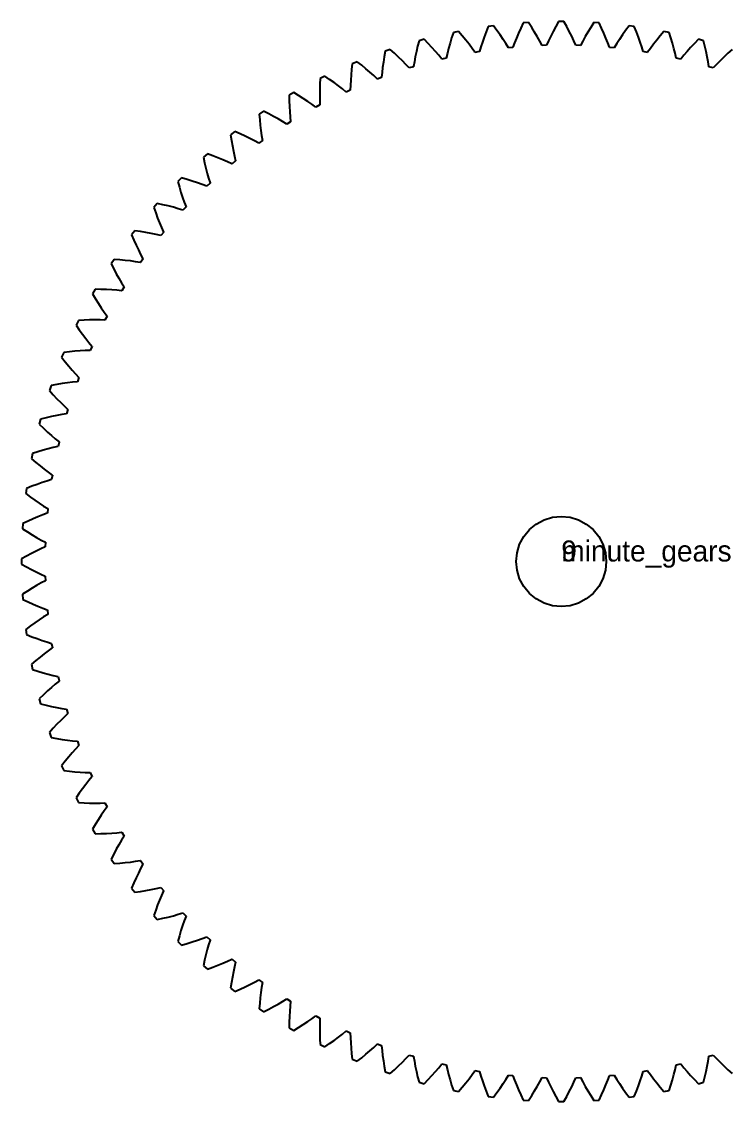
# Model space of a CAD drawing. Extents: x -77 to 96, y -77 to 77.
# Drawn here: x -77 to 24.3, y -77 to 77 of the extents above; entities that cross this region are included whole.
import ezdxf

# ---------------------------------------------------------------- set-up
doc = ezdxf.new("R2010")
doc.units = 0

msp = doc.modelspace()

# ---------------------------------------------------------------- linework, layer by layer
for p, q in [((-0.37685, 76.9951), (-0.77637, 76.2812)), ((0.37685, 76.9951), (-0.37685, 76.9951)), ((0.77637, 76.2812), (0.37685, 76.9951)), ((-14.6514, 75.5892), (-15.3906, 75.4422)), ((-14.1203, 74.9669), (-14.6514, 75.5892)), ((-10.7264, 75.5273), (-11.002, 74.7899)), ((-10.4235, 76.2872), (-10.7264, 75.5273)), ((-9.67625, 76.3856), (-10.4235, 76.2872)), ((-9.18697, 75.7299), (-9.67625, 76.3856)), ((-8.72992, 75.0891), (-9.18697, 75.7299)), ((-5.76373, 76.0671), (-6.08696, 75.3494)), ((-5.41176, 76.8056), (-5.76373, 76.0671)), ((-4.65968, 76.8549), (-5.41176, 76.8056)), ((-4.21431, 76.1686), (-4.65968, 76.8549)), ((-3.80017, 75.4993), (-4.21431, 76.1686)), ((-3.41629, 74.8478), (-3.80017, 75.4993)), ((-1.14584, 75.5862), (-1.4863, 74.911)), ((-0.77637, 76.2812), (-1.14584, 75.5862)), ((1.14584, 75.5862), (0.77637, 76.2812)), ((1.4863, 74.911), (1.14584, 75.5862)), ((3.80017, 75.4993), (3.41629, 74.8478)), ((4.21431, 76.1686), (3.80017, 75.4993)), ((4.65968, 76.8549), (4.21431, 76.1686)), ((5.41176, 76.8056), (4.65968, 76.8549)), ((5.76373, 76.0671), (5.41176, 76.8056)), ((6.08696, 75.3494), (5.76373, 76.0671)), ((9.18697, 75.7299), (8.72992, 75.0891)), ((9.67625, 76.3856), (9.18697, 75.7299)), ((10.4235, 76.2872), (9.67625, 76.3856)), ((10.7264, 75.5273), (10.4235, 76.2872)), ((11.002, 74.7899), (10.7264, 75.5273)), ((14.6514, 75.5892), (14.1203, 74.9669)), ((15.3906, 75.4422), (14.6514, 75.5892)), ((-20.2918, 74.2741), (-20.4929, 73.481)), ((-19.5638, 74.4691), (-20.2918, 74.2741)), ((-18.9931, 73.8829), (-19.5638, 74.4691)), ((-15.6432, 74.664), (-15.8699, 73.9102)), ((-15.3906, 75.4422), (-15.6432, 74.664)), ((-13.6223, 74.3573), (-14.1203, 74.9669)), ((-13.1567, 73.7615), (-13.6223, 74.3573)), ((-11.2514, 74.0761), (-11.4758, 73.3865)), ((-11.002, 74.7899), (-11.2514, 74.0761)), ((-8.30426, 74.4641), (-8.72992, 75.0891)), ((-7.90906, 73.8561), (-8.30426, 74.4641)), ((-6.6515, 73.9799), (-6.89503, 73.3299)), ((-6.38252, 74.6534), (-6.6515, 73.9799)), ((-6.08696, 75.3494), (-6.38252, 74.6534)), ((-3.06171, 74.2152), (-3.41629, 74.8478)), ((-2.73541, 73.6026), (-3.06171, 74.2152)), ((-1.79875, 74.2566), (-2.08427, 73.6239)), ((-1.4863, 74.911), (-1.79875, 74.2566)), ((1.79875, 74.2566), (1.4863, 74.911)), ((2.08427, 73.6239), (1.79875, 74.2566)), ((3.06171, 74.2152), (2.73541, 73.6026)), ((3.41629, 74.8478), (3.06171, 74.2152)), ((6.38252, 74.6534), (6.08696, 75.3494)), ((6.6515, 73.9799), (6.38252, 74.6534)), ((6.89503, 73.3299), (6.6515, 73.9799)), ((8.30426, 74.4641), (7.90906, 73.8561)), ((8.72992, 75.0891), (8.30426, 74.4641)), ((11.2514, 74.0761), (11.002, 74.7899)), ((11.4758, 73.3865), (11.2514, 74.0761)), ((13.6223, 74.3573), (13.1567, 73.7615)), ((14.1203, 74.9669), (13.6223, 74.3573)), ((15.6432, 74.664), (15.3906, 75.4422)), ((15.8699, 73.9102), (15.6432, 74.664)), ((19.5638, 74.4691), (18.9931, 73.8829)), ((20.2918, 74.2741), (19.5638, 74.4691)), ((20.4929, 73.481), (20.2918, 74.2741)), ((-25.1061, 72.7879), (-25.2549, 71.9834)), ((-24.3924, 73.0302), (-25.1061, 72.7879)), ((-23.7846, 72.4825), (-24.3924, 73.0302)), ((-23.2113, 71.9431), (-23.7846, 72.4825)), ((-20.6699, 72.714), (-20.824, 71.9738)), ((-20.4929, 73.481), (-20.6699, 72.714)), ((-18.4563, 73.3072), (-18.9931, 73.8829)), ((-17.9527, 72.7431), (-18.4563, 73.3072)), ((-17.4816, 72.1919), (-17.9527, 72.7431)), ((-16.2509, 72.4789), (-16.4075, 71.8026)), ((-16.0721, 73.1816), (-16.2509, 72.4789)), ((-15.8699, 73.9102), (-16.0721, 73.1816)), ((-12.7225, 73.1807), (-13.1567, 73.7615)), ((-12.3191, 72.6158), (-12.7225, 73.1807)), ((-12.3176, 72.6068), (-12.3191, 72.6158)), ((-11.6748, 72.7129), (-12.3176, 72.6068)), ((-11.4758, 73.3865), (-11.6763, 72.722)), ((-11.6763, 72.722), (-11.6748, 72.7129)), ((-7.5434, 73.2661), (-7.90906, 73.8561)), ((-7.54247, 73.257), (-7.5434, 73.2661)), ((-6.89418, 73.3208), (-7.54247, 73.257)), ((-6.89503, 73.3299), (-6.89418, 73.3208)), ((-2.73508, 73.5934), (-2.73541, 73.6026)), ((-2.08401, 73.6147), (-2.73508, 73.5934)), ((-2.08427, 73.6239), (-2.08401, 73.6147)), ((2.08401, 73.6147), (2.08427, 73.6239)), ((2.73508, 73.5934), (2.08401, 73.6147)), ((2.73541, 73.6026), (2.73508, 73.5934)), ((6.89418, 73.3208), (6.89503, 73.3299)), ((7.54247, 73.257), (6.89418, 73.3208)), ((7.5434, 73.2661), (7.54247, 73.257)), ((7.90906, 73.8561), (7.5434, 73.2661)), ((11.6763, 72.722), (11.4758, 73.3865)), ((11.6748, 72.7129), (11.6763, 72.722)), ((12.3176, 72.6068), (11.6748, 72.7129)), ((12.3191, 72.6158), (12.3176, 72.6068)), ((12.7225, 73.1807), (12.3191, 72.6158)), ((13.1567, 73.7615), (12.7225, 73.1807)), ((16.0721, 73.1816), (15.8699, 73.9102)), ((16.2509, 72.4789), (16.0721, 73.1816)), ((16.4075, 71.8026), (16.2509, 72.4789)), ((17.9527, 72.7431), (17.4816, 72.1919)), ((18.4563, 73.3072), (17.9527, 72.7431)), ((18.9931, 73.8829), (18.4563, 73.3072)), ((20.6699, 72.714), (20.4929, 73.481)), ((20.824, 71.9738), (20.6699, 72.714)), ((23.7846, 72.4825), (23.2113, 71.9431)), ((24.3924, 73.0302), (23.7846, 72.4825)), ((-29.8129, 70.99), (-29.9088, 70.1775)), ((-29.1166, 71.2784), (-29.8129, 70.99)), ((-28.4743, 70.7717), (-29.1166, 71.2784)), ((-25.3814, 71.2065), (-25.4868, 70.4577)), ((-25.2549, 71.9834), (-25.3814, 71.2065)), ((-22.6719, 71.4132), (-23.2113, 71.9431)), ((-22.1657, 70.894), (-22.6719, 71.4132)), ((-21.6919, 70.3866), (-22.1657, 70.894)), ((-20.9565, 71.2608), (-21.0685, 70.5757)), ((-20.824, 71.9738), (-20.9565, 71.2608)), ((-17.042, 71.6546), (-17.4816, 72.1919)), ((-17.0399, 71.6458), (-17.042, 71.6546)), ((-16.4055, 71.7937), (-17.0399, 71.6458)), ((-16.4075, 71.8026), (-16.4055, 71.7937)), ((16.4055, 71.7937), (16.4075, 71.8026)), ((17.0399, 71.6458), (16.4055, 71.7937)), ((17.042, 71.6546), (17.0399, 71.6458)), ((17.4816, 72.1919), (17.042, 71.6546)), ((20.9565, 71.2608), (20.824, 71.9738)), ((21.0685, 70.5757), (20.9565, 71.2608)), ((22.1657, 70.894), (21.6919, 70.3866)), ((22.6719, 71.4132), (22.1657, 70.894)), ((23.2113, 71.9431), (22.6719, 71.4132)), ((-29.9842, 69.394), (-30.0403, 68.6399)), ((-29.9088, 70.1775), (-29.9842, 69.394)), ((-27.8669, 70.271), (-28.4743, 70.7717)), ((-27.294, 69.7775), (-27.8669, 70.271)), ((-26.7549, 69.2925), (-27.294, 69.7775)), ((-25.5723, 69.7376), (-25.6393, 69.0467)), ((-25.4868, 70.4577), (-25.5723, 69.7376)), ((-21.6893, 70.3779), (-21.6919, 70.3866)), ((-21.0659, 70.567), (-21.6893, 70.3779)), ((-21.0685, 70.5757), (-21.0659, 70.567)), ((21.0659, 70.567), (21.0685, 70.5757)), ((21.6893, 70.3779), (21.0659, 70.567)), ((21.6919, 70.3866), (21.6893, 70.3779)), ((-34.4346, 68.0711), (-34.4586, 67.2844)), ((-34.3921, 68.8882), (-34.4346, 68.0711)), ((-33.7161, 69.2215), (-34.3921, 68.8882)), ((-33.042, 68.7579), (-33.7161, 69.2215)), ((-32.4032, 68.2979), (-33.042, 68.7579)), ((-31.7993, 67.843), (-32.4032, 68.2979)), ((-31.2296, 67.3943), (-31.7993, 67.843)), ((-30.0786, 67.9158), (-30.1003, 67.222)), ((-30.0403, 68.6399), (-30.0786, 67.9158)), ((-26.249, 68.8172), (-26.7549, 69.2925)), ((-26.2458, 68.8087), (-26.249, 68.8172)), ((-25.6361, 69.0381), (-26.2458, 68.8087)), ((-25.6393, 69.0467), (-25.6361, 69.0381)), ((-38.1712, 66.8682), (-38.8239, 66.4913)), ((-38.8239, 66.4913), (-38.8129, 65.6733)), ((-37.4682, 66.4496), (-38.1712, 66.8682)), ((-36.8007, 66.0324), (-37.4682, 66.4496)), ((-34.4586, 67.2844), (-34.4653, 66.5282)), ((-34.4653, 66.5282), (-34.4561, 65.8031)), ((-30.6937, 66.9531), (-31.2296, 67.3943)), ((-30.6899, 66.9448), (-30.6937, 66.9531)), ((-30.0965, 67.2136), (-30.6899, 66.9448)), ((-30.1003, 67.222), (-30.0965, 67.2136)), ((-38.8129, 65.6733), (-38.7854, 64.8866)), ((-38.7854, 64.8866), (-38.7427, 64.1317)), ((-36.1683, 65.618), (-36.8007, 66.0324)), ((-35.5705, 65.2075), (-36.1683, 65.618)), ((-35.0069, 64.8023), (-35.5705, 65.2075)), ((-35.0025, 64.7942), (-35.0069, 64.8023)), ((-34.4281, 65.1013), (-35.0025, 64.7942)), ((-34.4561, 65.8031), (-34.4323, 65.1094)), ((-34.4323, 65.1094), (-34.4281, 65.1013)), ((-42.4629, 64.2285), (-43.0895, 63.8098)), ((-43.0895, 63.8098), (-43.0251, 62.9942)), ((-41.734, 63.8568), (-42.4629, 64.2285)), ((-41.0407, 63.4842), (-41.734, 63.8568)), ((-40.3825, 63.1119), (-41.0407, 63.4842)), ((-38.7427, 64.1317), (-38.6861, 63.4087)), ((-38.6861, 63.4087), (-38.617, 62.718)), ((-43.0251, 62.9942), (-42.9461, 62.211)), ((-42.9461, 62.211), (-42.8541, 61.4604)), ((-39.7591, 62.7414), (-40.3825, 63.1119)), ((-39.1702, 62.374), (-39.7591, 62.7414)), ((-39.1654, 62.3662), (-39.1702, 62.374)), ((-38.6122, 62.7102), (-39.1654, 62.3662)), ((-38.617, 62.718), (-38.6122, 62.7102)), ((-46.5727, 61.3138), (-47.1706, 60.8549)), ((-47.1706, 60.8549), (-47.053, 60.0453)), ((-45.8211, 60.9906), (-46.5727, 61.3138)), ((-45.1049, 60.6641), (-45.8211, 60.9906)), ((-44.4238, 60.3357), (-45.1049, 60.6641)), ((-43.7775, 60.0067), (-44.4238, 60.3357)), ((-42.8541, 61.4604), (-42.7504, 60.7428)), ((-42.7504, 60.7428), (-42.6362, 60.058)), ((-42.6362, 60.058), (-42.631, 60.0506)), ((-47.053, 60.0453), (-46.923, 59.269)), ((-46.923, 59.269), (-46.7821, 58.5261)), ((-46.7821, 58.5261), (-46.6316, 57.8167)), ((-43.1658, 59.6786), (-43.7775, 60.0067)), ((-43.1604, 59.6712), (-43.1658, 59.6786)), ((-42.631, 60.0506), (-43.1604, 59.6712)), ((-50.4831, 58.1365), (-51.0497, 57.6395)), ((-51.0497, 57.6395), (-50.8794, 56.8393)), ((-49.712, 57.8631), (-50.4831, 58.1365)), ((-48.9759, 57.5842), (-49.712, 57.8631)), ((-48.2748, 57.301), (-48.9759, 57.5842)), ((-47.6084, 57.0151), (-48.2748, 57.301)), ((-46.9765, 56.7276), (-47.6084, 57.0151)), ((-46.4672, 57.1338), (-46.9707, 56.7206)), ((-46.6316, 57.8167), (-46.4729, 57.1409)), ((-46.4729, 57.1409), (-46.4672, 57.1338)), ((-50.8794, 56.8393), (-50.6989, 56.0732)), ((-50.6989, 56.0732), (-50.5097, 55.3411)), ((-46.9707, 56.7206), (-46.9765, 56.7276)), ((-54.1773, 54.7103), (-54.7103, 54.1773)), ((-54.7103, 54.1773), (-54.4879, 53.39)), ((-53.39, 54.4879), (-54.1773, 54.7103)), ((-52.6372, 54.2577), (-53.39, 54.4879)), ((-51.9191, 54.021), (-52.6372, 54.2577)), ((-51.2354, 53.7792), (-51.9191, 54.021)), ((-50.1044, 53.9724), (-50.5798, 53.5271)), ((-50.5097, 55.3411), (-50.3131, 54.6431)), ((-50.3131, 54.6431), (-50.1106, 53.9791)), ((-50.1106, 53.9791), (-50.1044, 53.9724)), ((-54.4879, 53.39), (-54.2577, 52.6372)), ((-54.2577, 52.6372), (-54.021, 51.9191)), ((-50.5861, 53.5337), (-51.2354, 53.7792)), ((-50.5798, 53.5271), (-50.5861, 53.5337)), ((-57.6395, 51.0497), (-58.1365, 50.4831)), ((-56.8393, 50.8794), (-57.6395, 51.0497)), ((-56.0732, 50.6989), (-56.8393, 50.8794)), ((-54.021, 51.9191), (-53.7792, 51.2354)), ((-53.7792, 51.2354), (-53.5337, 50.5861)), ((-58.1365, 50.4831), (-57.8631, 49.712)), ((-57.8631, 49.712), (-57.5842, 48.9759)), ((-55.3411, 50.5097), (-56.0732, 50.6989)), ((-54.6431, 50.3131), (-55.3411, 50.5097)), ((-53.9791, 50.1106), (-54.6431, 50.3131)), ((-53.9724, 50.1044), (-53.9791, 50.1106)), ((-53.5271, 50.5798), (-53.9724, 50.1044)), ((-53.5337, 50.5861), (-53.5271, 50.5798)), ((-57.5842, 48.9759), (-57.301, 48.2748)), ((-57.301, 48.2748), (-57.0151, 47.6084)), ((-60.8549, 47.1706), (-61.3138, 46.5727)), ((-61.3138, 46.5727), (-60.9906, 45.8211)), ((-60.0453, 47.053), (-60.8549, 47.1706)), ((-59.269, 46.923), (-60.0453, 47.053)), ((-58.5261, 46.7821), (-59.269, 46.923)), ((-57.8167, 46.6316), (-58.5261, 46.7821)), ((-57.1409, 46.4729), (-57.8167, 46.6316)), ((-57.1338, 46.4672), (-57.1409, 46.4729)), ((-56.7206, 46.9707), (-57.1338, 46.4672)), ((-57.0151, 47.6084), (-56.7276, 46.9765)), ((-56.7276, 46.9765), (-56.7206, 46.9707)), ((-60.9906, 45.8211), (-60.6641, 45.1049)), ((-60.6641, 45.1049), (-60.3357, 44.4238)), ((-60.3357, 44.4238), (-60.0067, 43.7775)), ((-59.6712, 43.1604), (-60.0506, 42.631)), ((-60.0067, 43.7775), (-59.6786, 43.1658)), ((-59.6786, 43.1658), (-59.6712, 43.1604)), ((-63.8098, 43.0895), (-64.2285, 42.4629)), ((-64.2285, 42.4629), (-63.8568, 41.734)), ((-63.8568, 41.734), (-63.4842, 41.0407)), ((-62.9942, 43.0251), (-63.8098, 43.0895)), ((-62.211, 42.9461), (-62.9942, 43.0251)), ((-61.4604, 42.8541), (-62.211, 42.9461)), ((-60.7428, 42.7504), (-61.4604, 42.8541)), ((-60.058, 42.6362), (-60.7428, 42.7504)), ((-60.0506, 42.631), (-60.058, 42.6362)), ((-63.4842, 41.0407), (-63.1119, 40.3825)), ((-63.1119, 40.3825), (-62.7414, 39.7591)), ((-66.4913, 38.8239), (-66.8682, 38.1712)), ((-65.6733, 38.8129), (-66.4913, 38.8239)), ((-64.8866, 38.7854), (-65.6733, 38.8129)), ((-64.1317, 38.7427), (-64.8866, 38.7854)), ((-63.4087, 38.6861), (-64.1317, 38.7427)), ((-62.718, 38.617), (-63.4087, 38.6861)), ((-62.7414, 39.7591), (-62.374, 39.1702)), ((-62.7102, 38.6122), (-62.718, 38.617)), ((-62.3662, 39.1654), (-62.7102, 38.6122)), ((-62.374, 39.1702), (-62.3662, 39.1654)), ((-66.8682, 38.1712), (-66.4496, 37.4682)), ((-66.4496, 37.4682), (-66.0324, 36.8007)), ((-66.0324, 36.8007), (-65.618, 36.1683)), ((-65.618, 36.1683), (-65.2075, 35.5705)), ((-65.2075, 35.5705), (-64.8023, 35.0069)), ((-68.8882, 34.3921), (-69.2215, 33.7161)), ((-68.0711, 34.4346), (-68.8882, 34.3921)), ((-67.2844, 34.4586), (-68.0711, 34.4346)), ((-66.5282, 34.4653), (-67.2844, 34.4586)), ((-65.8031, 34.4561), (-66.5282, 34.4653)), ((-65.1094, 34.4323), (-65.8031, 34.4561)), ((-65.1013, 34.4281), (-65.1094, 34.4323)), ((-64.7942, 35.0025), (-65.1013, 34.4281)), ((-64.8023, 35.0069), (-64.7942, 35.0025)), ((-69.2215, 33.7161), (-68.7579, 33.042)), ((-68.7579, 33.042), (-68.2979, 32.4032)), ((-68.2979, 32.4032), (-67.843, 31.7993)), ((-67.843, 31.7993), (-67.3943, 31.2296)), ((-67.3943, 31.2296), (-66.9531, 30.6937)), ((-70.99, 29.8129), (-71.2784, 29.1166)), ((-70.1775, 29.9088), (-70.99, 29.8129)), ((-69.394, 29.9842), (-70.1775, 29.9088)), ((-68.6399, 30.0403), (-69.394, 29.9842)), ((-67.9158, 30.0786), (-68.6399, 30.0403)), ((-67.222, 30.1003), (-67.9158, 30.0786)), ((-67.2136, 30.0965), (-67.222, 30.1003)), ((-66.9448, 30.6899), (-67.2136, 30.0965)), ((-66.9531, 30.6937), (-66.9448, 30.6899)), ((-71.2784, 29.1166), (-70.7717, 28.4743)), ((-70.7717, 28.4743), (-70.271, 27.8669)), ((-70.271, 27.8669), (-69.7775, 27.294)), ((-69.7775, 27.294), (-69.2925, 26.7549)), ((-69.2925, 26.7549), (-68.8172, 26.249)), ((-68.8087, 26.2458), (-69.0381, 25.6361)), ((-68.8172, 26.249), (-68.8087, 26.2458)), ((-72.7879, 25.1061), (-73.0302, 24.3924)), ((-71.9834, 25.2549), (-72.7879, 25.1061)), ((-71.2065, 25.3814), (-71.9834, 25.2549)), ((-70.4577, 25.4868), (-71.2065, 25.3814)), ((-69.7376, 25.5723), (-70.4577, 25.4868)), ((-69.0467, 25.6393), (-69.7376, 25.5723)), ((-69.0381, 25.6361), (-69.0467, 25.6393)), ((-73.0302, 24.3924), (-72.4825, 23.7846)), ((-72.4825, 23.7846), (-71.9431, 23.2113)), ((-71.9431, 23.2113), (-71.4132, 22.6719)), ((-71.4132, 22.6719), (-70.894, 22.1657)), ((-70.894, 22.1657), (-70.3866, 21.6919)), ((-70.3779, 21.6893), (-70.567, 21.0659)), ((-70.3866, 21.6919), (-70.3779, 21.6893)), ((-74.2741, 20.2918), (-74.4691, 19.5638)), ((-73.481, 20.4929), (-74.2741, 20.2918)), ((-72.714, 20.6699), (-73.481, 20.4929)), ((-71.9738, 20.824), (-72.714, 20.6699)), ((-71.2608, 20.9565), (-71.9738, 20.824)), ((-70.5757, 21.0685), (-71.2608, 20.9565)), ((-70.567, 21.0659), (-70.5757, 21.0685)), ((-74.4691, 19.5638), (-73.8829, 18.9931)), ((-73.8829, 18.9931), (-73.3072, 18.4563)), ((-73.3072, 18.4563), (-72.7431, 17.9527)), ((-72.7431, 17.9527), (-72.1919, 17.4816)), ((-72.1919, 17.4816), (-71.6546, 17.042)), ((-71.6458, 17.0399), (-71.7937, 16.4055)), ((-71.6546, 17.042), (-71.6458, 17.0399)), ((-74.664, 15.6432), (-75.4422, 15.3906)), ((-73.9102, 15.8699), (-74.664, 15.6432)), ((-73.1816, 16.0721), (-73.9102, 15.8699)), ((-72.4789, 16.2509), (-73.1816, 16.0721)), ((-71.8026, 16.4075), (-72.4789, 16.2509)), ((-71.7937, 16.4055), (-71.8026, 16.4075)), ((-75.4422, 15.3906), (-75.5892, 14.6514)), ((-75.5892, 14.6514), (-74.9669, 14.1203)), ((-74.9669, 14.1203), (-74.3573, 13.6223)), ((-74.3573, 13.6223), (-73.7615, 13.1567)), ((-73.7615, 13.1567), (-73.1807, 12.7225)), ((-73.1807, 12.7225), (-72.6158, 12.3191)), ((-74.7899, 11.002), (-75.5273, 10.7264)), ((-74.0761, 11.2514), (-74.7899, 11.002)), ((-73.3865, 11.4758), (-74.0761, 11.2514)), ((-72.722, 11.6763), (-73.3865, 11.4758)), ((-72.7129, 11.6748), (-72.722, 11.6763)), ((-72.6068, 12.3176), (-72.7129, 11.6748)), ((-72.6158, 12.3191), (-72.6068, 12.3176)), ((-76.2872, 10.4235), (-76.3856, 9.67625)), ((-76.3856, 9.67625), (-75.7299, 9.18697)), ((-75.5273, 10.7264), (-76.2872, 10.4235)), ((-75.7299, 9.18697), (-75.0891, 8.72992)), ((-75.0891, 8.72992), (-74.4641, 8.30426)), ((-74.4641, 8.30426), (-73.8561, 7.90906)), ((-73.8561, 7.90906), (-73.2661, 7.5434)), ((-74.6534, 6.38252), (-75.3494, 6.08696)), ((-73.9799, 6.6515), (-74.6534, 6.38252)), ((-73.3299, 6.89503), (-73.9799, 6.6515)), ((-73.3208, 6.89418), (-73.3299, 6.89503)), ((-73.257, 7.54247), (-73.3208, 6.89418)), ((-73.2661, 7.5434), (-73.257, 7.54247)), ((-2.45874, 5.93591), (-1.25345, 6.30154)), ((-1.25345, 6.30154), (0, 6.42499)), ((0, 6.42499), (1.25345, 6.30154)), ((1.25345, 6.30154), (2.45874, 5.93591)), ((-76.8056, 5.41176), (-76.8549, 4.65968)), ((-76.8549, 4.65968), (-76.1686, 4.21431)), ((-76.0671, 5.76373), (-76.8056, 5.41176)), ((-75.3494, 6.08696), (-76.0671, 5.76373)), ((-4.54315, 4.54315), (-3.56953, 5.34218)), ((-3.56953, 5.34218), (-2.45874, 5.93591)), ((2.45874, 5.93591), (3.56953, 5.34218)), ((3.56953, 5.34218), (4.54315, 4.54315)), ((-76.1686, 4.21431), (-75.4993, 3.80017)), ((-75.4993, 3.80017), (-74.8478, 3.41629)), ((-74.8478, 3.41629), (-74.2152, 3.06171)), ((-5.93591, 2.45874), (-5.34218, 3.56953)), ((-5.34218, 3.56953), (-4.54315, 4.54315)), ((4.54315, 4.54315), (5.34218, 3.56953)), ((5.34218, 3.56953), (5.93591, 2.45874)), ((-74.2566, 1.79875), (-74.911, 1.4863)), ((-73.6239, 2.08427), (-74.2566, 1.79875)), ((-74.2152, 3.06171), (-73.6026, 2.73541)), ((-73.6147, 2.08401), (-73.6239, 2.08427)), ((-73.5934, 2.73508), (-73.6147, 2.08401)), ((-73.6026, 2.73541), (-73.5934, 2.73508)), ((-6.30154, 1.25345), (-5.93591, 2.45874)), ((5.93591, 2.45874), (6.30154, 1.25345)), ((-76.2812, 0.77637), (-76.9951, 0.37685)), ((-76.9951, 0.37685), (-76.9951, -0.37685)), ((-75.5862, 1.14584), (-76.2812, 0.77637)), ((-74.911, 1.4863), (-75.5862, 1.14584)), ((-6.42499, 0), (-6.30154, 1.25345)), ((-6.30154, -1.25345), (-6.42499, 0)), ((6.30154, 1.25345), (6.42499, 0)), ((6.42499, 0), (6.30154, -1.25345)), ((-76.9951, -0.37685), (-76.2812, -0.77637)), ((-76.2812, -0.77637), (-75.5862, -1.14584)), ((-75.5862, -1.14584), (-74.911, -1.4863)), ((-74.911, -1.4863), (-74.2566, -1.79875)), ((-5.93591, -2.45874), (-6.30154, -1.25345)), ((6.30154, -1.25345), (5.93591, -2.45874)), ((-74.2152, -3.06171), (-74.8478, -3.41629)), ((-74.2566, -1.79875), (-73.6239, -2.08427)), ((-73.6026, -2.73541), (-74.2152, -3.06171)), ((-73.6239, -2.08427), (-73.6147, -2.08401)), ((-73.6147, -2.08401), (-73.5934, -2.73508)), ((-73.5934, -2.73508), (-73.6026, -2.73541)), ((-5.34218, -3.56953), (-5.93591, -2.45874)), ((5.93591, -2.45874), (5.34218, -3.56953)), ((-76.1686, -4.21431), (-76.8549, -4.65968)), ((-75.4993, -3.80017), (-76.1686, -4.21431)), ((-74.8478, -3.41629), (-75.4993, -3.80017)), ((-4.54315, -4.54315), (-5.34218, -3.56953)), ((-3.56953, -5.34218), (-4.54315, -4.54315)), ((4.54315, -4.54315), (3.56953, -5.34218)), ((5.34218, -3.56953), (4.54315, -4.54315)), ((-76.8549, -4.65968), (-76.8056, -5.41176)), ((-76.8056, -5.41176), (-76.0671, -5.76373)), ((-76.0671, -5.76373), (-75.3494, -6.08696)), ((-75.3494, -6.08696), (-74.6534, -6.38252)), ((-2.45874, -5.93591), (-3.56953, -5.34218)), ((-1.25345, -6.30154), (-2.45874, -5.93591)), ((2.45874, -5.93591), (1.25345, -6.30154)), ((3.56953, -5.34218), (2.45874, -5.93591)), ((-74.6534, -6.38252), (-73.9799, -6.6515)), ((-73.9799, -6.6515), (-73.3299, -6.89503)), ((-73.2661, -7.5434), (-73.8561, -7.90906)), ((-73.3299, -6.89503), (-73.3208, -6.89418)), ((-73.3208, -6.89418), (-73.257, -7.54247)), ((-73.257, -7.54247), (-73.2661, -7.5434)), ((0, -6.42499), (-1.25345, -6.30154)), ((1.25345, -6.30154), (0, -6.42499)), ((-75.7299, -9.18697), (-76.3856, -9.67625)), ((-75.0891, -8.72992), (-75.7299, -9.18697)), ((-74.4641, -8.30426), (-75.0891, -8.72992)), ((-73.8561, -7.90906), (-74.4641, -8.30426)), ((-76.3856, -9.67625), (-76.2872, -10.4235)), ((-76.2872, -10.4235), (-75.5273, -10.7264)), ((-75.5273, -10.7264), (-74.7899, -11.002)), ((-74.7899, -11.002), (-74.0761, -11.2514)), ((-74.0761, -11.2514), (-73.3865, -11.4758)), ((-73.3865, -11.4758), (-72.722, -11.6763)), ((-72.6158, -12.3191), (-73.1807, -12.7225)), ((-72.722, -11.6763), (-72.7129, -11.6748)), ((-72.7129, -11.6748), (-72.6068, -12.3176)), ((-72.6068, -12.3176), (-72.6158, -12.3191)), ((-74.3573, -13.6223), (-74.9669, -14.1203)), ((-73.7615, -13.1567), (-74.3573, -13.6223)), ((-73.1807, -12.7225), (-73.7615, -13.1567)), ((-74.9669, -14.1203), (-75.5892, -14.6514)), ((-75.5892, -14.6514), (-75.4422, -15.3906)), ((-75.4422, -15.3906), (-74.664, -15.6432)), ((-74.664, -15.6432), (-73.9102, -15.8699)), ((-73.9102, -15.8699), (-73.1816, -16.0721)), ((-73.1816, -16.0721), (-72.4789, -16.2509)), ((-72.4789, -16.2509), (-71.8026, -16.4075)), ((-71.8026, -16.4075), (-71.7937, -16.4055)), ((-71.7937, -16.4055), (-71.6458, -17.0399)), ((-73.3072, -18.4563), (-73.8829, -18.9931)), ((-72.7431, -17.9527), (-73.3072, -18.4563)), ((-72.1919, -17.4816), (-72.7431, -17.9527)), ((-71.6546, -17.042), (-72.1919, -17.4816)), ((-71.6458, -17.0399), (-71.6546, -17.042)), ((-73.8829, -18.9931), (-74.4691, -19.5638)), ((-74.4691, -19.5638), (-74.2741, -20.2918)), ((-74.2741, -20.2918), (-73.481, -20.4929)), ((-73.481, -20.4929), (-72.714, -20.6699)), ((-72.714, -20.6699), (-71.9738, -20.824)), ((-71.9738, -20.824), (-71.2608, -20.9565)), ((-71.2608, -20.9565), (-70.5757, -21.0685)), ((-70.5757, -21.0685), (-70.567, -21.0659)), ((-70.567, -21.0659), (-70.3779, -21.6893)), ((-71.4132, -22.6719), (-71.9431, -23.2113)), ((-70.894, -22.1657), (-71.4132, -22.6719)), ((-70.3866, -21.6919), (-70.894, -22.1657)), ((-70.3779, -21.6893), (-70.3866, -21.6919)), ((-72.4825, -23.7846), (-73.0302, -24.3924)), ((-73.0302, -24.3924), (-72.7879, -25.1061)), ((-71.9431, -23.2113), (-72.4825, -23.7846)), ((-72.7879, -25.1061), (-71.9834, -25.2549)), ((-71.9834, -25.2549), (-71.2065, -25.3814)), ((-71.2065, -25.3814), (-70.4577, -25.4868)), ((-70.4577, -25.4868), (-69.7376, -25.5723)), ((-69.7376, -25.5723), (-69.0467, -25.6393)), ((-69.0467, -25.6393), (-69.0381, -25.6361)), ((-69.0381, -25.6361), (-68.8087, -26.2458)), ((-69.7775, -27.294), (-70.271, -27.8669)), ((-69.2925, -26.7549), (-69.7775, -27.294)), ((-68.8172, -26.249), (-69.2925, -26.7549)), ((-68.8087, -26.2458), (-68.8172, -26.249)), ((-70.7717, -28.4743), (-71.2784, -29.1166)), ((-71.2784, -29.1166), (-70.99, -29.8129)), ((-70.271, -27.8669), (-70.7717, -28.4743)), ((-70.99, -29.8129), (-70.1775, -29.9088)), ((-70.1775, -29.9088), (-69.394, -29.9842)), ((-69.394, -29.9842), (-68.6399, -30.0403)), ((-68.6399, -30.0403), (-67.9158, -30.0786)), ((-67.9158, -30.0786), (-67.222, -30.1003)), ((-66.9531, -30.6937), (-67.3943, -31.2296)), ((-67.222, -30.1003), (-67.2136, -30.0965)), ((-67.2136, -30.0965), (-66.9448, -30.6899)), ((-66.9448, -30.6899), (-66.9531, -30.6937)), ((-67.843, -31.7993), (-68.2979, -32.4032)), ((-67.3943, -31.2296), (-67.843, -31.7993)), ((-68.7579, -33.042), (-69.2215, -33.7161)), ((-69.2215, -33.7161), (-68.8882, -34.3921)), ((-68.2979, -32.4032), (-68.7579, -33.042)), ((-68.8882, -34.3921), (-68.0711, -34.4346)), ((-68.0711, -34.4346), (-67.2844, -34.4586)), ((-67.2844, -34.4586), (-66.5282, -34.4653)), ((-66.5282, -34.4653), (-65.8031, -34.4561)), ((-65.8031, -34.4561), (-65.1094, -34.4323)), ((-64.8023, -35.0069), (-65.2075, -35.5705)), ((-65.1094, -34.4323), (-65.1013, -34.4281)), ((-65.1013, -34.4281), (-64.7942, -35.0025)), ((-64.7942, -35.0025), (-64.8023, -35.0069)), ((-66.0324, -36.8007), (-66.4496, -37.4682)), ((-65.618, -36.1683), (-66.0324, -36.8007)), ((-65.2075, -35.5705), (-65.618, -36.1683)), ((-66.4496, -37.4682), (-66.8682, -38.1712)), ((-66.8682, -38.1712), (-66.4913, -38.8239)), ((-66.4913, -38.8239), (-65.6733, -38.8129)), ((-65.6733, -38.8129), (-64.8866, -38.7854)), ((-64.8866, -38.7854), (-64.1317, -38.7427)), ((-64.1317, -38.7427), (-63.4087, -38.6861)), ((-63.4087, -38.6861), (-62.718, -38.617)), ((-62.7414, -39.7591), (-63.1119, -40.3825)), ((-62.374, -39.1702), (-62.7414, -39.7591)), ((-62.718, -38.617), (-62.7102, -38.6122)), ((-62.7102, -38.6122), (-62.3662, -39.1654)), ((-62.3662, -39.1654), (-62.374, -39.1702)), ((-63.4842, -41.0407), (-63.8568, -41.734)), ((-63.1119, -40.3825), (-63.4842, -41.0407)), ((-63.8568, -41.734), (-64.2285, -42.4629)), ((-64.2285, -42.4629), (-63.8098, -43.0895)), ((-63.8098, -43.0895), (-62.9942, -43.0251)), ((-62.9942, -43.0251), (-62.211, -42.9461)), ((-62.211, -42.9461), (-61.4604, -42.8541)), ((-61.4604, -42.8541), (-60.7428, -42.7504)), ((-60.7428, -42.7504), (-60.058, -42.6362)), ((-60.058, -42.6362), (-60.0506, -42.631)), ((-60.0506, -42.631), (-59.6712, -43.1604)), ((-60.3357, -44.4238), (-60.6641, -45.1049)), ((-60.0067, -43.7775), (-60.3357, -44.4238)), ((-59.6786, -43.1658), (-60.0067, -43.7775)), ((-59.6712, -43.1604), (-59.6786, -43.1658)), ((-60.9906, -45.8211), (-61.3138, -46.5727)), ((-60.6641, -45.1049), (-60.9906, -45.8211)), ((-61.3138, -46.5727), (-60.8549, -47.1706)), ((-60.8549, -47.1706), (-60.0453, -47.053)), ((-60.0453, -47.053), (-59.269, -46.923)), ((-59.269, -46.923), (-58.5261, -46.7821)), ((-58.5261, -46.7821), (-57.8167, -46.6316)), ((-57.8167, -46.6316), (-57.1409, -46.4729)), ((-57.0151, -47.6084), (-57.301, -48.2748)), ((-57.1409, -46.4729), (-57.1338, -46.4672)), ((-57.1338, -46.4672), (-56.7206, -46.9707)), ((-56.7276, -46.9765), (-57.0151, -47.6084)), ((-56.7206, -46.9707), (-56.7276, -46.9765)), ((-57.5842, -48.9759), (-57.8631, -49.712)), ((-57.301, -48.2748), (-57.5842, -48.9759)), ((-57.8631, -49.712), (-58.1365, -50.4831)), ((-58.1365, -50.4831), (-57.6395, -51.0497)), ((-56.8393, -50.8794), (-56.0732, -50.6989)), ((-56.0732, -50.6989), (-55.3411, -50.5097)), ((-55.3411, -50.5097), (-54.6431, -50.3131)), ((-54.6431, -50.3131), (-53.9791, -50.1106)), ((-53.9791, -50.1106), (-53.9724, -50.1044)), ((-53.9724, -50.1044), (-53.5271, -50.5798)), ((-53.5337, -50.5861), (-53.7792, -51.2354)), ((-53.5271, -50.5798), (-53.5337, -50.5861)), ((-57.6395, -51.0497), (-56.8393, -50.8794)), ((-54.021, -51.9191), (-54.2577, -52.6372)), ((-53.7792, -51.2354), (-54.021, -51.9191)), ((-54.4879, -53.39), (-54.7103, -54.1773)), ((-54.2577, -52.6372), (-54.4879, -53.39)), ((-51.9191, -54.021), (-51.2354, -53.7792)), ((-51.2354, -53.7792), (-50.5861, -53.5337)), ((-50.5861, -53.5337), (-50.5798, -53.5271)), ((-50.5798, -53.5271), (-50.1044, -53.9724)), ((-54.7103, -54.1773), (-54.1773, -54.7103)), ((-54.1773, -54.7103), (-53.39, -54.4879)), ((-53.39, -54.4879), (-52.6372, -54.2577)), ((-52.6372, -54.2577), (-51.9191, -54.021)), ((-50.5097, -55.3411), (-50.6989, -56.0732)), ((-50.3131, -54.6431), (-50.5097, -55.3411)), ((-50.1106, -53.9791), (-50.3131, -54.6431)), ((-50.1044, -53.9724), (-50.1106, -53.9791)), ((-50.8794, -56.8393), (-51.0497, -57.6395)), ((-50.6989, -56.0732), (-50.8794, -56.8393)), ((-47.6084, -57.0151), (-46.9765, -56.7276)), ((-46.9765, -56.7276), (-46.9707, -56.7206)), ((-46.9707, -56.7206), (-46.4672, -57.1338)), ((-51.0497, -57.6395), (-50.4831, -58.1365)), ((-50.4831, -58.1365), (-49.712, -57.8631)), ((-49.712, -57.8631), (-48.9759, -57.5842)), ((-48.9759, -57.5842), (-48.2748, -57.301)), ((-48.2748, -57.301), (-47.6084, -57.0151)), ((-46.6316, -57.8167), (-46.7821, -58.5261)), ((-46.4729, -57.1409), (-46.6316, -57.8167)), ((-46.4672, -57.1338), (-46.4729, -57.1409)), ((-47.053, -60.0453), (-47.1706, -60.8549)), ((-46.923, -59.269), (-47.053, -60.0453)), ((-46.7821, -58.5261), (-46.923, -59.269)), ((-44.4238, -60.3357), (-43.7775, -60.0067)), ((-43.7775, -60.0067), (-43.1658, -59.6786)), ((-43.1658, -59.6786), (-43.1604, -59.6712)), ((-43.1604, -59.6712), (-42.631, -60.0506)), ((-42.631, -60.0506), (-42.6362, -60.058)), ((-47.1706, -60.8549), (-46.5727, -61.3138)), ((-46.5727, -61.3138), (-45.8211, -60.9906)), ((-45.8211, -60.9906), (-45.1049, -60.6641)), ((-45.1049, -60.6641), (-44.4238, -60.3357)), ((-42.8541, -61.4604), (-42.9461, -62.211)), ((-42.7504, -60.7428), (-42.8541, -61.4604)), ((-42.6362, -60.058), (-42.7504, -60.7428)), ((-43.0251, -62.9942), (-43.0895, -63.8098)), ((-42.9461, -62.211), (-43.0251, -62.9942)), ((-41.0407, -63.4842), (-40.3825, -63.1119)), ((-40.3825, -63.1119), (-39.7591, -62.7414)), ((-39.7591, -62.7414), (-39.1702, -62.374)), ((-39.1702, -62.374), (-39.1654, -62.3662)), ((-39.1654, -62.3662), (-38.6122, -62.7102)), ((-38.617, -62.718), (-38.6861, -63.4087)), ((-38.6122, -62.7102), (-38.617, -62.718)), ((-43.0895, -63.8098), (-42.4629, -64.2285)), ((-42.4629, -64.2285), (-41.734, -63.8568)), ((-41.734, -63.8568), (-41.0407, -63.4842)), ((-38.7427, -64.1317), (-38.7854, -64.8866)), ((-38.6861, -63.4087), (-38.7427, -64.1317)), ((-38.8129, -65.6733), (-38.8239, -66.4913)), ((-38.7854, -64.8866), (-38.8129, -65.6733)), ((-37.4682, -66.4496), (-36.8007, -66.0324)), ((-36.8007, -66.0324), (-36.1683, -65.618)), ((-36.1683, -65.618), (-35.5705, -65.2075)), ((-35.5705, -65.2075), (-35.0069, -64.8023)), ((-35.0069, -64.8023), (-35.0025, -64.7942)), ((-35.0025, -64.7942), (-34.4281, -65.1013)), ((-34.4561, -65.8031), (-34.4653, -66.5282)), ((-34.4323, -65.1094), (-34.4561, -65.8031)), ((-34.4281, -65.1013), (-34.4323, -65.1094)), ((-38.8239, -66.4913), (-38.1712, -66.8682)), ((-38.1712, -66.8682), (-37.4682, -66.4496)), ((-34.4653, -66.5282), (-34.4586, -67.2844)), ((-34.4586, -67.2844), (-34.4346, -68.0711)), ((-31.7993, -67.843), (-31.2296, -67.3943)), ((-31.2296, -67.3943), (-30.6937, -66.9531)), ((-30.6937, -66.9531), (-30.6899, -66.9448)), ((-30.6899, -66.9448), (-30.0965, -67.2136)), ((-30.0965, -67.2136), (-30.1003, -67.222)), ((-30.1003, -67.222), (-30.0786, -67.9158)), ((-34.4346, -68.0711), (-34.3921, -68.8882)), ((-34.3921, -68.8882), (-33.7161, -69.2215)), ((-33.7161, -69.2215), (-33.042, -68.7579)), ((-33.042, -68.7579), (-32.4032, -68.2979)), ((-32.4032, -68.2979), (-31.7993, -67.843)), ((-30.0786, -67.9158), (-30.0403, -68.6399)), ((-30.0403, -68.6399), (-29.9842, -69.394)), ((-27.294, -69.7775), (-26.7549, -69.2925)), ((-26.7549, -69.2925), (-26.249, -68.8172)), ((-26.249, -68.8172), (-26.2458, -68.8087)), ((-26.2458, -68.8087), (-25.6361, -69.0381)), ((-25.6361, -69.0381), (-25.6393, -69.0467)), ((-25.6393, -69.0467), (-25.5723, -69.7376)), ((-29.9842, -69.394), (-29.9088, -70.1775)), ((-29.9088, -70.1775), (-29.8129, -70.99)), ((-29.1166, -71.2784), (-28.4743, -70.7717)), ((-28.4743, -70.7717), (-27.8669, -70.271)), ((-27.8669, -70.271), (-27.294, -69.7775)), ((-25.5723, -69.7376), (-25.4868, -70.4577)), ((-25.4868, -70.4577), (-25.3814, -71.2065)), ((-22.1657, -70.894), (-21.6919, -70.3866)), ((-21.6919, -70.3866), (-21.6893, -70.3779)), ((-21.6893, -70.3779), (-21.0659, -70.567)), ((-21.0659, -70.567), (-21.0685, -70.5757)), ((-21.0685, -70.5757), (-20.9565, -71.2608)), ((20.9565, -71.2608), (21.0685, -70.5757)), ((21.0659, -70.567), (21.6893, -70.3779)), ((21.0685, -70.5757), (21.0659, -70.567)), ((21.6893, -70.3779), (21.6919, -70.3866)), ((21.6919, -70.3866), (22.1657, -70.894)), ((-29.8129, -70.99), (-29.1166, -71.2784)), ((-25.3814, -71.2065), (-25.2549, -71.9834)), ((-25.2549, -71.9834), (-25.1061, -72.7879)), ((-23.7846, -72.4825), (-23.2113, -71.9431)), ((-23.2113, -71.9431), (-22.6719, -71.4132)), ((-22.6719, -71.4132), (-22.1657, -70.894)), ((-20.9565, -71.2608), (-20.824, -71.9738)), ((-20.824, -71.9738), (-20.6699, -72.714)), ((-17.9527, -72.7431), (-17.4816, -72.1919)), ((-17.4816, -72.1919), (-17.042, -71.6546)), ((-17.042, -71.6546), (-17.0399, -71.6458)), ((-17.0399, -71.6458), (-16.4055, -71.7937)), ((-16.4055, -71.7937), (-16.4075, -71.8026)), ((-16.4075, -71.8026), (-16.2509, -72.4789)), ((16.2509, -72.4789), (16.4075, -71.8026)), ((16.4055, -71.7937), (17.0399, -71.6458)), ((16.4075, -71.8026), (16.4055, -71.7937)), ((17.0399, -71.6458), (17.042, -71.6546)), ((17.042, -71.6546), (17.4816, -72.1919)), ((17.4816, -72.1919), (17.9527, -72.7431)), ((20.6699, -72.714), (20.824, -71.9738)), ((20.824, -71.9738), (20.9565, -71.2608)), ((22.1657, -70.894), (22.6719, -71.4132)), ((22.6719, -71.4132), (23.2113, -71.9431)), ((23.2113, -71.9431), (23.7846, -72.4825)), ((-25.1061, -72.7879), (-24.3924, -73.0302)), ((-24.3924, -73.0302), (-23.7846, -72.4825)), ((-20.6699, -72.714), (-20.4929, -73.481)), ((-20.4929, -73.481), (-20.2918, -74.2741)), ((-19.5638, -74.4691), (-18.9931, -73.8829)), ((-18.9931, -73.8829), (-18.4563, -73.3072)), ((-18.4563, -73.3072), (-17.9527, -72.7431)), ((-16.2509, -72.4789), (-16.0721, -73.1816)), ((-16.0721, -73.1816), (-15.8699, -73.9102)), ((-15.8699, -73.9102), (-15.6432, -74.664)), ((-13.6223, -74.3573), (-13.1567, -73.7615)), ((-13.1567, -73.7615), (-12.7225, -73.1807)), ((-12.7225, -73.1807), (-12.3191, -72.6158)), ((-12.3191, -72.6158), (-12.3176, -72.6068)), ((-12.3176, -72.6068), (-11.6748, -72.7129)), ((-11.6748, -72.7129), (-11.6763, -72.722)), ((-11.6763, -72.722), (-11.4758, -73.3865)), ((-11.4758, -73.3865), (-11.2514, -74.0761)), ((-8.30426, -74.4641), (-7.90906, -73.8561)), ((-7.90906, -73.8561), (-7.5434, -73.2661)), ((-7.5434, -73.2661), (-7.54247, -73.257)), ((-7.54247, -73.257), (-6.89418, -73.3208)), ((-6.89418, -73.3208), (-6.89503, -73.3299)), ((-6.89503, -73.3299), (-6.6515, -73.9799)), ((-3.06171, -74.2152), (-2.73541, -73.6026)), ((-2.73541, -73.6026), (-2.73508, -73.5934)), ((-2.73508, -73.5934), (-2.08401, -73.6147)), ((-2.08401, -73.6147), (-2.08427, -73.6239)), ((-2.08427, -73.6239), (-1.79875, -74.2566)), ((1.79875, -74.2566), (2.08427, -73.6239)), ((2.08401, -73.6147), (2.73508, -73.5934)), ((2.08427, -73.6239), (2.08401, -73.6147)), ((2.73508, -73.5934), (2.73541, -73.6026)), ((2.73541, -73.6026), (3.06171, -74.2152)), ((6.6515, -73.9799), (6.89503, -73.3299)), ((6.89418, -73.3208), (7.54247, -73.257)), ((6.89503, -73.3299), (6.89418, -73.3208)), ((7.54247, -73.257), (7.5434, -73.2661)), ((7.5434, -73.2661), (7.90906, -73.8561)), ((7.90906, -73.8561), (8.30426, -74.4641)), ((11.2514, -74.0761), (11.4758, -73.3865)), ((11.4758, -73.3865), (11.6763, -72.722)), ((11.6748, -72.7129), (12.3176, -72.6068)), ((11.6763, -72.722), (11.6748, -72.7129)), ((12.3176, -72.6068), (12.3191, -72.6158)), ((12.3191, -72.6158), (12.7225, -73.1807)), ((12.7225, -73.1807), (13.1567, -73.7615)), ((13.1567, -73.7615), (13.6223, -74.3573)), ((15.6432, -74.664), (15.8699, -73.9102)), ((15.8699, -73.9102), (16.0721, -73.1816)), ((16.0721, -73.1816), (16.2509, -72.4789)), ((17.9527, -72.7431), (18.4563, -73.3072)), ((18.4563, -73.3072), (18.9931, -73.8829)), ((18.9931, -73.8829), (19.5638, -74.4691)), ((20.2918, -74.2741), (20.4929, -73.481)), ((20.4929, -73.481), (20.6699, -72.714)), ((23.7846, -72.4825), (24.3924, -73.0302)), ((-20.2918, -74.2741), (-19.5638, -74.4691)), ((-15.6432, -74.664), (-15.3906, -75.4422)), ((-15.3906, -75.4422), (-14.6514, -75.5892)), ((-14.6514, -75.5892), (-14.1203, -74.9669)), ((-14.1203, -74.9669), (-13.6223, -74.3573)), ((-11.2514, -74.0761), (-11.002, -74.7899)), ((-11.002, -74.7899), (-10.7264, -75.5273)), ((-9.18697, -75.7299), (-8.72992, -75.0891)), ((-8.72992, -75.0891), (-8.30426, -74.4641)), ((-6.6515, -73.9799), (-6.38252, -74.6534)), ((-6.38252, -74.6534), (-6.08696, -75.3494)), ((-6.08696, -75.3494), (-5.76373, -76.0671)), ((-3.80017, -75.4993), (-3.41629, -74.8478)), ((-3.41629, -74.8478), (-3.06171, -74.2152)), ((-1.79875, -74.2566), (-1.4863, -74.911)), ((-1.4863, -74.911), (-1.14584, -75.5862)), ((1.14584, -75.5862), (1.4863, -74.911)), ((1.4863, -74.911), (1.79875, -74.2566)), ((3.06171, -74.2152), (3.41629, -74.8478)), ((3.41629, -74.8478), (3.80017, -75.4993)), ((5.76373, -76.0671), (6.08696, -75.3494)), ((6.08696, -75.3494), (6.38252, -74.6534)), ((6.38252, -74.6534), (6.6515, -73.9799)), ((8.30426, -74.4641), (8.72992, -75.0891)), ((8.72992, -75.0891), (9.18697, -75.7299)), ((10.7264, -75.5273), (11.002, -74.7899)), ((11.002, -74.7899), (11.2514, -74.0761)), ((13.6223, -74.3573), (14.1203, -74.9669)), ((14.1203, -74.9669), (14.6514, -75.5892)), ((14.6514, -75.5892), (15.3906, -75.4422)), ((15.3906, -75.4422), (15.6432, -74.664)), ((19.5638, -74.4691), (20.2918, -74.2741)), ((-10.7264, -75.5273), (-10.4235, -76.2872)), ((-10.4235, -76.2872), (-9.67625, -76.3856)), ((-9.67625, -76.3856), (-9.18697, -75.7299)), ((-5.76373, -76.0671), (-5.41176, -76.8056)), ((-5.41176, -76.8056), (-4.65968, -76.8549)), ((-4.65968, -76.8549), (-4.21431, -76.1686)), ((-4.21431, -76.1686), (-3.80017, -75.4993)), ((-1.14584, -75.5862), (-0.77637, -76.2812)), ((-0.77637, -76.2812), (-0.37685, -76.9951)), ((-0.37685, -76.9951), (0.37685, -76.9951)), ((0.37685, -76.9951), (0.77637, -76.2812)), ((0.77637, -76.2812), (1.14584, -75.5862)), ((3.80017, -75.4993), (4.21431, -76.1686)), ((4.21431, -76.1686), (4.65968, -76.8549)), ((4.65968, -76.8549), (5.41176, -76.8056)), ((5.41176, -76.8056), (5.76373, -76.0671)), ((9.18697, -75.7299), (9.67625, -76.3856)), ((9.67625, -76.3856), (10.4235, -76.2872)), ((10.4235, -76.2872), (10.7264, -75.5273))]:
    msp.add_line(p, q)

# ---------------------------------------------------------------- texts
at = {"color": 5}
for s in ['minute_gears', '9']:
    msp.add_text(s, height=3, dxfattribs=at).set_placement((0, 0))

doc.saveas('drawing.dxf')
